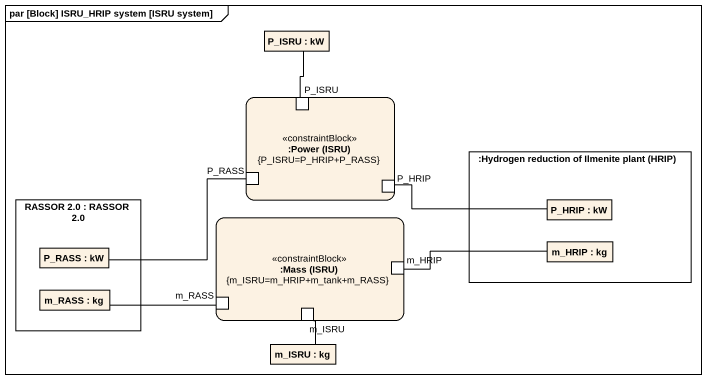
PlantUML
@startuml
mainframe par [Block] ISRU_HRIP system [ISRU system]
rectangle "P_ISRU : kW" as P_ISRU
rectangle ":Power (ISRU)\n{P_ISRU=P_HRIP+P_RASS}" as Power_ISRU <<constraintBlock>> {
  port "P_ISRU" as P_ISRU_2
  port P_RASS
  port P_HRIP
}
rectangle ":Hydrogen reduction of Ilmenite plant (HRIP)" as Hydrogen_reduction_of {
  rectangle "P_HRIP : kW" as P_HRIP_2
  rectangle "m_HRIP : kg" as m_HRIP_2
}
rectangle "RASSOR 2.0 : RASSOR 2.0" as RASSOR_2_0 {
  rectangle "P_RASS : kW" as P_RASS_2
  rectangle "m_RASS : kg" as m_RASS
}
rectangle ":Mass (ISRU)\n{m_ISRU=m_HRIP+m_tank+m_RASS}" as Mass_ISRU <<constraintBlock>> {
  port m_HRIP
  port "m_RASS" as m_RASS_2
  port m_ISRU
}
rectangle "m_ISRU : kg" as m_ISRU_2
P_ISRU_2 -up- P_ISRU
P_RASS -left- P_RASS_2
P_HRIP -right- P_HRIP_2
m_HRIP -right- m_HRIP_2
m_RASS_2 -left- m_RASS
m_ISRU -- m_ISRU_2
@enduml
